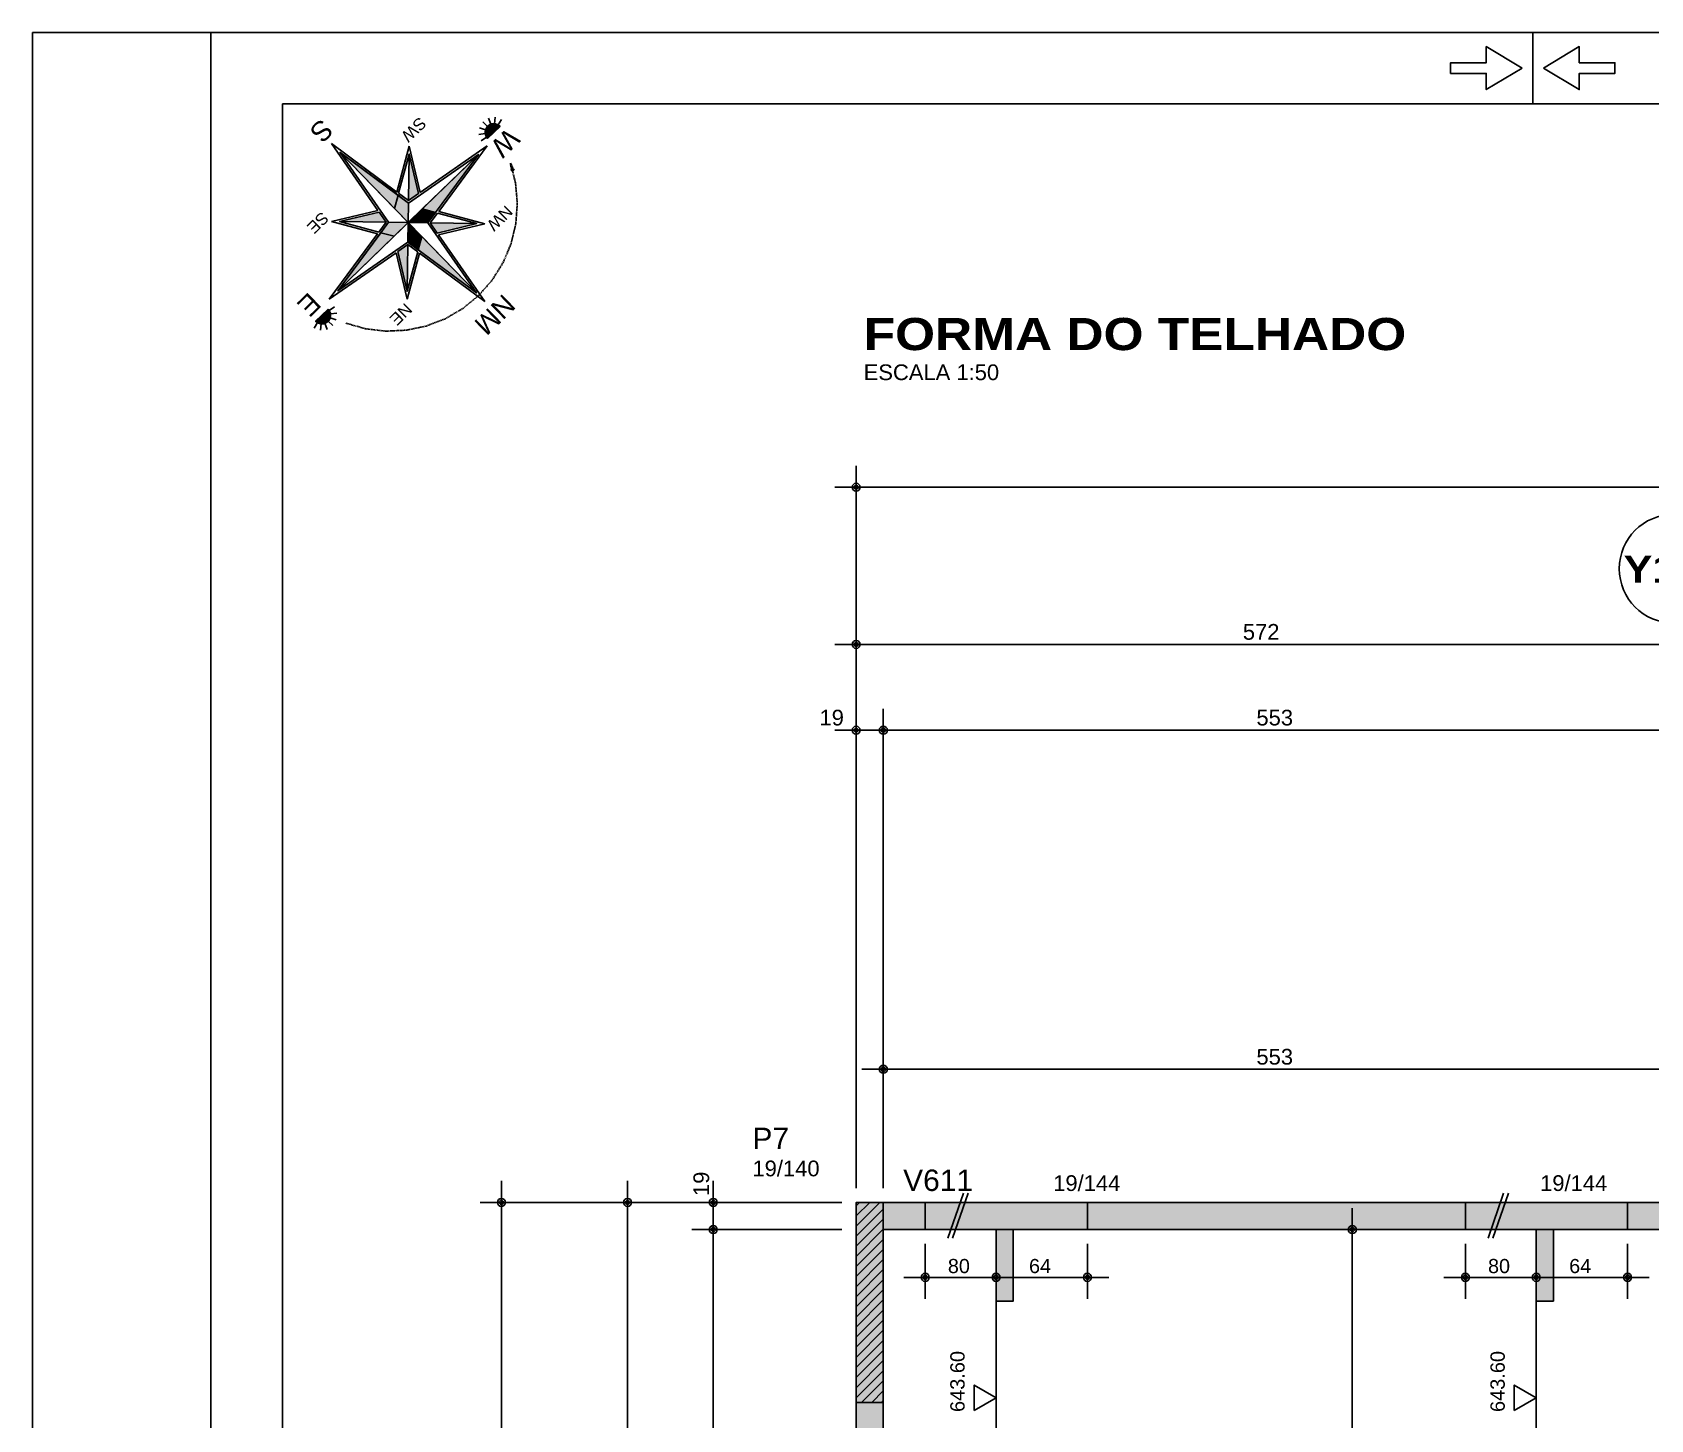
# Model space of a CAD drawing. Extents: x 0 to 7795, y 0 to 4205.
# Drawn here: x 0 to 1132, y 3234 to 4205 of the extents above; entities that cross this region are included whole.
import ezdxf

# ---------------------------------------------------------------- set-up
doc = ezdxf.new("R2010")
doc.units = 0
doc.header["$MEASUREMENT"] = 0
doc.linetypes.add('ESTILO_TQS_0001', pattern=[1, 0.7, -0.3])
for name, color, linetype in [('MTH-179', 1, 'CONTINUOUS'), ('MTH-224', 4, 'CONTINUOUS'), ('MTH-230', 1, 'CONTINUOUS'), ('MTH-COTAS7', 31, 'CONTINUOUS'), ('MTH-DIM-PILAR', 3, 'CONTINUOUS'), ('MTH-DIM-VIGA', 3, 'CONTINUOUS'), ('MTH-FACE-VIGA', 7, 'CONTINUOUS'), ('MTH-HACHURA-PILAR', 1, 'CONTINUOUS'), ('MTH-LINHA-SEÇÃO', 16, 'CONTINUOUS'), ('MTH-MARGEM', 5, 'CONTINUOUS'), ('MTH-PILAR-MORRE', 5, 'CONTINUOUS'), ('MTH-PILAR-SEGUE', 5, 'CONTINUOUS'), ('MTH-SIMB_COTA', 3, 'CONTINUOUS'), ('MTH-SOMB120', 56, 'CONTINUOUS'), ('MTH-SOMBRA21', 150, 'CONTINUOUS'), ('MTH-TIT1-VIGA', 5, 'CONTINUOUS'), ('MTH-TXT', 4, 'CONTINUOUS'), ('MTH-TXT-NEGRITO', 5, 'CONTINUOUS'), ('MTH-TXT-NOTAS', 3, 'CONTINUOUS')]:
    doc.layers.add(name, color=color, linetype=linetype)
doc.styles.add('TQS_ARIAL', font='arial.ttf')
doc.styles.add('TQS_ARIAL_BLACK', font='ariblk.ttf')

msp = doc.modelspace()

# ---------------------------------------------------------------- linework, layer by layer
at = {"layer": 'MTH-179', "linetype": 'Continuous'}
for p, q in [((7795.004008, 4204.998269), (0.004008, 4204.998269)), ((0.004008, 4204.998269), (0.004008, -0.002219)), ((125.004016, 4204.998269), (125.004016, -0.002219)), ((1050.004008, 4154.998269), (1050.004008, 4204.998269))]:
    msp.add_line(p, q, dxfattribs=at)
for points in [[(1042.503275, 4179.998269), (1017.503275, 4164.998269), (1017.503275, 4176.248269), (992.503275, 4176.248269), (992.503275, 4183.748269), (1017.503275, 4183.748269), (1017.503275, 4194.998269), (1042.503275, 4179.998269)], [(1057.503275, 4179.998269), (1082.503275, 4164.998269), (1082.503275, 4176.248269), (1107.503275, 4176.248269), (1107.503275, 4183.748269), (1082.503275, 4183.748269), (1082.503275, 4194.998269), (1057.503275, 4179.998269)]]:
    msp.add_lwpolyline(points, dxfattribs=at)
at = {"layer": 'MTH-224', "linetype": 'Continuous'}
for points in [[(659.087896, 3240.609165), (674.386366, 3249.442168), (659.087896, 3258.274292), (659.087896, 3240.609165)], [(1037.096563, 3240.609165), (1052.395033, 3249.442168), (1037.096563, 3258.274292), (1037.096563, 3240.609165)]]:
    msp.add_lwpolyline(points, dxfattribs=at)
at = {"layer": 'MTH-230', "linetype": 'Continuous'}
msp.add_circle((1148.511366, 3829.636556), 38, dxfattribs=at)
at = {"layer": 'MTH-COTAS7', "linetype": 'Continuous'}
for p, q in [((320.835439, 4140.665571), (319.235252, 4144.924977)), ((323.510846, 4141.028879), (323.917215, 4145.560767)), ((316.957435, 4134.170016), (312.448745, 4133.557756)), ((317.19857, 4136.859189), (312.870732, 4138.263809)), ((318.582613, 4139.177425), (315.292808, 4142.320723)), ((326.078939, 4140.195392), (328.411377, 4144.102165)), ((209.342587, 4127.107543), (255.123966, 4093.249997)), ((241.846258, 4080.355223), (209.342587, 4127.107543)), ((255.123966, 4093.249997), (263.778136, 4125.444654)), ((263.778136, 4125.444654), (271.486713, 4093.010591)), ((271.486713, 4093.010591), (318.239033, 4125.514262)), ((318.239033, 4125.514262), (284.381487, 4079.732883)), ((317.906968, 4131.64253), (314.110429, 4129.134656)), ((312.185652, 4119.635463), (213.802686, 4024.089896)), ((215.221386, 4121.054162), (263.194804, 4085.575498)), ((215.221386, 4121.054162), (249.281351, 4072.063314)), ((310.766953, 4022.671197), (215.221386, 4121.054162)), ((263.69639, 4119.857543), (256.308581, 4092.373917)), ((263.194804, 4085.575498), (312.185652, 4119.635463)), ((263.219493, 4087.262963), (263.69639, 4119.857543)), ((263.69639, 4119.857543), (270.276974, 4092.169543)), ((312.185652, 4119.635463), (276.706987, 4071.662045)), ((256.308581, 4092.373917), (263.219493, 4087.262963)), ((263.219493, 4087.262963), (270.276974, 4092.169543)), ((209.412194, 4072.646646), (241.846258, 4080.355223)), ((214.999306, 4072.5649), (242.687306, 4079.145484)), ((247.593886, 4072.088004), (242.687306, 4079.145484)), ((283.505407, 4078.548268), (278.394452, 4071.637356)), ((310.989032, 4071.160459), (283.505407, 4078.548268)), ((284.381487, 4079.732883), (316.576144, 4071.078713)), ((241.606852, 4063.992476), (209.412194, 4072.646646)), ((213.802686, 4024.089896), (249.281351, 4072.063314)), ((247.593886, 4072.088004), (214.999306, 4072.5649)), ((214.999306, 4072.5649), (242.482932, 4065.177091)), ((242.482932, 4065.177091), (247.593886, 4072.088004)), ((310.766953, 4022.671197), (276.706987, 4071.662045)), ((310.989032, 4071.160459), (278.394452, 4071.637356)), ((278.394452, 4071.637356), (283.301033, 4064.579875)), ((310.989032, 4071.160459), (283.301033, 4064.579875)), ((316.576144, 4071.078713), (284.142081, 4063.370136)), ((207.749306, 4018.211097), (241.606852, 4063.992476)), ((213.802686, 4024.089896), (262.793535, 4058.149861)), ((262.768845, 4056.462397), (255.711365, 4051.555816)), ((262.768845, 4056.462397), (262.291949, 4023.867816)), ((269.679758, 4051.351442), (262.768845, 4056.462397)), ((310.766953, 4022.671197), (262.793535, 4058.149861)), ((284.142081, 4063.370136), (316.645751, 4016.617816)), ((254.501626, 4050.714768), (207.749306, 4018.211097)), ((262.210203, 4018.280705), (254.501626, 4050.714768)), ((262.291949, 4023.867816), (255.711365, 4051.555816)), ((270.864373, 4050.475362), (262.210203, 4018.280705)), ((262.291949, 4023.867816), (269.679758, 4051.351442)), ((316.645751, 4016.617816), (270.864373, 4050.475362)), ((207.647188, 4010.441526), (211.443727, 4012.949399)), ((199.475218, 4001.888663), (197.142779, 3997.98189)), ((202.04331, 4001.055177), (201.636941, 3996.523289)), ((204.718717, 4001.418485), (206.318904, 3997.159078)), ((206.971543, 4002.90663), (210.261348, 3999.763332)), ((208.355586, 4005.224867), (212.683425, 4003.820246)), ((208.596721, 4007.91404), (213.105411, 4008.526299)), ((219.289311, 4001.51751), (219.296169, 4001.523556)), ((576.511366, 3396.1355), (576.511366, 3901.665182)), ((561.511366, 3886.665182), (5343.511366, 3886.665182)), ((576.511366, 3406.1355), (576.511366, 3791.636556)), ((561.511366, 3776.636556), (1163.511366, 3776.636556)), ((576.511366, 3396.1355), (576.511366, 3731.636556)), ((595.511366, 3396.135501), (595.511366, 3731.636556)), ((595.511366, 3396.135501), (595.511366, 3731.636556)), ((561.511366, 3716.636556), (610.511366, 3716.636556)), ((580.511366, 3716.636556), (1163.511366, 3716.636556)), ((580.511366, 3479.289635), (1163.511366, 3479.289635)), ((328.265627, 1952.135502), (328.265627, 3401.1355)), ((416.511366, 2592.135465), (416.511366, 3401.1355)), ((476.511366, 3352.135501), (476.511366, 3401.1355)), ((566.511366, 3386.1355), (313.265627, 3386.1355)), ((566.511366, 3386.1355), (401.511366, 3386.1355)), ((566.511366, 3386.1355), (461.511366, 3386.1355)), ((476.511366, 3047.1355), (476.511366, 3382.135501)), ((923.725846, 3047.1355), (923.725846, 3382.135501)), ((566.511366, 3367.135501), (461.511366, 3367.135501)), ((566.511366, 3367.135501), (461.511366, 3367.135501)), ((924.515601, 3367.135501), (908.725846, 3367.135501)), ((624.82035, 3357.135501), (624.82035, 3318.695251)), ((738.386366, 3357.135501), (738.386366, 3318.695251)), ((1002.829017, 3357.135501), (1002.829017, 3318.695251)), ((1116.395033, 3357.135501), (1116.395033, 3318.695251)), ((609.82035, 3333.695251), (689.386366, 3333.695251)), ((659.386366, 3333.695251), (753.386366, 3333.695251)), ((674.386366, 3332.135501), (674.386366, 3318.695251)), ((674.386366, 3332.135501), (674.386366, 3318.695251)), ((987.829017, 3333.695251), (1067.395033, 3333.695251)), ((1037.395033, 3333.695251), (1131.395033, 3333.695251)), ((1052.395033, 3332.135501), (1052.395033, 3318.695251)), ((1052.395033, 3332.135501), (1052.395033, 3318.695251))]:
    msp.add_line(p, q, dxfattribs=at)
for points in [[(327.321167, 4139.212993), (326.347296, 4140.025493), (325.225778, 4140.617759), (324.00563, 4140.963905), (322.740176, 4141.048805), (321.484724, 4140.868746), (320.294143, 4140.431599), (319.220467, 4139.756469), (318.31062, 4138.872863), (317.604369, 4137.819398), (317.132578, 4136.642115), (316.915868, 4135.392468), (316.963709, 4134.125072), (317.274012, 4132.895319), (317.833214, 4131.756954), (318.616875, 4130.75973), (318.616875, 4130.75973), (327.321167, 4139.212993)], [(255.926104, 4090.951053), (253.439613, 4081.700976), (215.221386, 4121.054162), (255.926104, 4090.951053)], [(255.926104, 4090.951053), (253.439613, 4081.700976), (215.221386, 4121.054162), (255.926104, 4090.951053)], [(263.219493, 4087.262963), (263.69639, 4119.857543), (270.276974, 4092.169543), (263.219493, 4087.262963)], [(263.69639, 4119.857543), (270.276974, 4092.169543), (263.219493, 4087.262963), (263.69639, 4119.857543)], [(272.832466, 4081.417236), (282.082543, 4078.930745), (312.185652, 4119.635463), (272.832466, 4081.417236)], [(272.832466, 4081.417236), (282.082543, 4078.930745), (312.185652, 4119.635463), (272.832466, 4081.417236)], [(262.994169, 4071.86268), (263.194804, 4085.575498), (255.926104, 4090.951053), (253.439613, 4081.700976), (262.994169, 4071.86268)], [(262.994169, 4071.86268), (263.194804, 4085.575498), (255.926104, 4090.951053), (253.439613, 4081.700976), (262.994169, 4071.86268)], [(247.593886, 4072.088004), (214.999306, 4072.5649), (242.687306, 4079.145484), (247.593886, 4072.088004)], [(214.999306, 4072.5649), (242.687306, 4079.145484), (247.593886, 4072.088004), (214.999306, 4072.5649)], [(272.832466, 4081.417236), (282.082543, 4078.930745), (276.706987, 4071.662045), (262.994169, 4071.86268), (272.832466, 4081.417236)], [(272.832466, 4081.417236), (282.082543, 4078.930745), (276.706987, 4071.662045), (262.994169, 4071.86268), (272.832466, 4081.417236)], [(262.994169, 4071.86268), (253.155873, 4062.308123), (243.905796, 4064.794614), (249.281351, 4072.063314), (262.994169, 4071.86268)], [(262.994169, 4071.86268), (253.155873, 4062.308123), (243.905796, 4064.794614), (249.281351, 4072.063314), (262.994169, 4071.86268)], [(272.548726, 4062.024383), (270.062235, 4052.774306), (262.793535, 4058.149861), (262.994169, 4071.86268), (272.548726, 4062.024383)], [(272.548726, 4062.024383), (270.062235, 4052.774306), (262.793535, 4058.149861), (262.994169, 4071.86268), (272.548726, 4062.024383)], [(278.394452, 4071.637356), (283.301033, 4064.579875), (310.989032, 4071.160459), (278.394452, 4071.637356)], [(278.394452, 4071.637356), (283.301033, 4064.579875), (310.989032, 4071.160459), (278.394452, 4071.637356)], [(243.905796, 4064.794614), (253.155873, 4062.308123), (213.802686, 4024.089896), (243.905796, 4064.794614)], [(243.905796, 4064.794614), (253.155873, 4062.308123), (213.802686, 4024.089896), (243.905796, 4064.794614)], [(262.291949, 4023.867816), (255.711365, 4051.555816), (262.768845, 4056.462397), (262.291949, 4023.867816)], [(262.768845, 4056.462397), (262.291949, 4023.867816), (255.711365, 4051.555816), (262.768845, 4056.462397)], [(272.548726, 4062.024383), (310.766953, 4022.671197), (270.062235, 4052.774306), (272.548726, 4062.024383)], [(272.548726, 4062.024383), (310.766953, 4022.671197), (270.062235, 4052.774306), (272.548726, 4062.024383)], [(206.937281, 4011.324325), (198.232989, 4002.871062), (199.20686, 4002.058562), (200.328378, 4001.466297), (201.548527, 4001.12015), (202.81398, 4001.035251), (204.069432, 4001.215309), (205.260013, 4001.652456), (206.333689, 4002.327586), (207.243536, 4003.211193), (207.949787, 4004.264658), (208.421578, 4005.44194), (208.638288, 4006.691587), (208.590447, 4007.958983), (208.280144, 4009.188736), (207.720942, 4010.327101), (206.937281, 4011.324325)]]:
    msp.add_lwpolyline(points, dxfattribs=at)
at = {"layer": 'MTH-COTAS7', "linetype": 'ESTILO_TQS_0001'}
for points in [[(219.29274, 4001.520533), (233.068153, 3997.579964), (247.297855, 3995.904947), (261.611764, 3996.539043), (275.637612, 3999.465762), (289.010619, 4004.608987), (301.382987, 4011.834955), (312.432939, 4020.955735), (321.873094, 4031.73412), (329.457935, 4043.889788), (334.9902, 4057.1066), (338.326007, 4071.04082), (339.378601, 4085.330052), (338.120605, 4099.602666), (334.584738, 4113.487469)], [(335.328029, 4107.975981), (337.07536, 4108.514966), (334.584738, 4113.487469), (335.328029, 4107.975981)]]:
    msp.add_lwpolyline(points, dxfattribs=at)
at = {"layer": 'MTH-COTAS7', "linetype": 'Continuous'}
for centre, start, end in [((322.969021, 4134.986362), 44.161775, 224.161775), ((202.585135, 4007.097694), 224.161775, 44.161775)]:
    msp.add_arc(centre, 6.066761, start, end, dxfattribs=at)
for points in [[(327.321167, 4139.212993), (317.132578, 4136.642115), (316.915868, 4135.392468)], [(327.321167, 4139.212993), (316.915868, 4135.392468), (316.963709, 4134.125072)], [(327.321167, 4139.212993), (316.963709, 4134.125072), (317.274012, 4132.895319)], [(327.321167, 4139.212993), (317.604369, 4137.819398), (317.132578, 4136.642115)], [(327.321167, 4139.212993), (317.274012, 4132.895319), (317.833214, 4131.756954)], [(327.321167, 4139.212993), (318.31062, 4138.872863), (317.604369, 4137.819398)], [(327.321167, 4139.212993), (317.833214, 4131.756954), (318.616875, 4130.75973)], [(327.321167, 4139.212993), (319.220467, 4139.756469), (318.31062, 4138.872863)], [(327.321167, 4139.212993), (318.616875, 4130.75973), (318.616875, 4130.75973)], [(327.321167, 4139.212993), (318.616875, 4130.75973), (327.321167, 4139.212993)], [(327.321167, 4139.212993), (320.294143, 4140.431599), (319.220467, 4139.756469)], [(327.321167, 4139.212993), (321.484724, 4140.868746), (320.294143, 4140.431599)], [(327.321167, 4139.212993), (322.740176, 4141.048805), (321.484724, 4140.868746)], [(327.321167, 4139.212993), (324.00563, 4140.963905), (322.740176, 4141.048805)], [(327.321167, 4139.212993), (325.225778, 4140.617759), (324.00563, 4140.963905)], [(327.321167, 4139.212993), (326.347296, 4140.025493), (325.225778, 4140.617759)], [(255.926104, 4090.951053), (253.439613, 4081.700976), (215.221386, 4121.054162)], [(255.926104, 4090.951053), (215.221386, 4121.054162), (255.926104, 4090.951053)], [(263.69639, 4119.857543), (270.276974, 4092.169543), (263.219493, 4087.262963)], [(263.69639, 4119.857543), (263.219493, 4087.262963), (263.69639, 4119.857543)], [(272.832466, 4081.417236), (282.082543, 4078.930745), (312.185652, 4119.635463)], [(272.832466, 4081.417236), (312.185652, 4119.635463), (272.832466, 4081.417236)], [(262.994169, 4071.86268), (255.926104, 4090.951053), (253.439613, 4081.700976)], [(262.994169, 4071.86268), (263.194804, 4085.575498), (255.926104, 4090.951053)], [(214.999306, 4072.5649), (242.687306, 4079.145484), (247.593886, 4072.088004)], [(262.994169, 4071.86268), (253.439613, 4081.700976), (262.994169, 4071.86268)], [(272.832466, 4081.417236), (276.706987, 4071.662045), (262.994169, 4071.86268)], [(272.832466, 4081.417236), (262.994169, 4071.86268), (272.832466, 4081.417236)], [(272.832466, 4081.417236), (282.082543, 4078.930745), (276.706987, 4071.662045)], [(214.999306, 4072.5649), (247.593886, 4072.088004), (214.999306, 4072.5649)], [(262.994169, 4071.86268), (243.905796, 4064.794614), (249.281351, 4072.063314)], [(262.994169, 4071.86268), (253.155873, 4062.308123), (243.905796, 4064.794614)], [(262.994169, 4071.86268), (249.281351, 4072.063314), (262.994169, 4071.86268)], [(272.548726, 4062.024383), (262.793535, 4058.149861), (262.994169, 4071.86268)], [(272.548726, 4062.024383), (262.994169, 4071.86268), (272.548726, 4062.024383)], [(278.394452, 4071.637356), (283.301033, 4064.579875), (310.989032, 4071.160459)], [(278.394452, 4071.637356), (310.989032, 4071.160459), (278.394452, 4071.637356)], [(243.905796, 4064.794614), (253.155873, 4062.308123), (213.802686, 4024.089896)], [(243.905796, 4064.794614), (213.802686, 4024.089896), (243.905796, 4064.794614)], [(262.291949, 4023.867816), (255.711365, 4051.555816), (262.768845, 4056.462397)], [(262.291949, 4023.867816), (262.768845, 4056.462397), (262.291949, 4023.867816)], [(272.548726, 4062.024383), (270.062235, 4052.774306), (262.793535, 4058.149861)], [(272.548726, 4062.024383), (310.766953, 4022.671197), (270.062235, 4052.774306)], [(272.548726, 4062.024383), (270.062235, 4052.774306), (272.548726, 4062.024383)], [(206.937281, 4011.324325), (198.232989, 4002.871062), (199.20686, 4002.058562)], [(206.937281, 4011.324325), (199.20686, 4002.058562), (200.328378, 4001.466297)], [(206.937281, 4011.324325), (200.328378, 4001.466297), (201.548527, 4001.12015)], [(206.937281, 4011.324325), (201.548527, 4001.12015), (202.81398, 4001.035251)], [(206.937281, 4011.324325), (202.81398, 4001.035251), (204.069432, 4001.215309)], [(206.937281, 4011.324325), (204.069432, 4001.215309), (205.260013, 4001.652456)], [(206.937281, 4011.324325), (205.260013, 4001.652456), (206.333689, 4002.327586)], [(206.937281, 4011.324325), (206.333689, 4002.327586), (207.243536, 4003.211193)], [(206.937281, 4011.324325), (207.243536, 4003.211193), (207.949787, 4004.264658)], [(206.937281, 4011.324325), (207.949787, 4004.264658), (208.421578, 4005.44194)], [(206.937281, 4011.324325), (208.421578, 4005.44194), (208.638288, 4006.691587)], [(206.937281, 4011.324325), (208.638288, 4006.691587), (208.590447, 4007.958983)], [(206.937281, 4011.324325), (208.590447, 4007.958983), (208.280144, 4009.188736)], [(206.937281, 4011.324325), (208.280144, 4009.188736), (207.720942, 4010.327101)], [(206.937281, 4011.324325), (207.720942, 4010.327101), (206.937281, 4011.324325)]]:
    msp.add_solid(points, dxfattribs=at)
at = {"layer": 'MTH-COTAS7', "linetype": 'ESTILO_TQS_0001'}
for points in [[(335.328029, 4107.975981), (337.07536, 4108.514966), (334.584738, 4113.487469)], [(335.328029, 4107.975981), (334.584738, 4113.487469), (335.328029, 4107.975981)]]:
    msp.add_solid(points, dxfattribs=at)
at = {"layer": 'MTH-FACE-VIGA', "linetype": 'Continuous'}
for points in [[(979.511366, 3386.135501), (595.511366, 3386.135501)], [(1256.506838, 3386.135501), (979.511366, 3386.135501)], [(595.511366, 3367.135501), (1256.506838, 3367.135501)], [(576.511366, 3246.1355), (576.511366, 3055.1355)], [(595.511366, 3062.1355), (595.511366, 3246.1355)]]:
    msp.add_lwpolyline(points, dxfattribs=at)
at = {"layer": 'MTH-HACHURA-PILAR', "linetype": 'Continuous'}
for p, q in [((576.511366, 3369.583152), (593.063714, 3386.1355)), ((576.511366, 3376.65422), (585.992646, 3386.1355)), ((576.511366, 3383.725288), (578.921578, 3386.1355)), ((576.511366, 3362.512084), (595.511366, 3381.512084)), ((576.511366, 3355.441017), (595.511366, 3374.441017)), ((576.511366, 3348.369949), (595.511366, 3367.369949)), ((576.511366, 3341.298881), (595.511366, 3360.298881)), ((576.511366, 3334.227813), (595.511366, 3353.227813)), ((576.511366, 3327.156745), (595.511366, 3346.156745)), ((576.511366, 3320.085678), (595.511366, 3339.085678)), ((576.511366, 3313.01461), (595.511366, 3332.01461)), ((576.511366, 3305.943542), (595.511366, 3324.943542)), ((576.511366, 3298.872474), (595.511366, 3317.872474)), ((576.511366, 3291.801406), (595.511366, 3310.801406)), ((576.511366, 3284.730338), (595.511366, 3303.730338)), ((576.511366, 3277.659271), (595.511366, 3296.659271)), ((576.511366, 3270.588203), (595.511366, 3289.588203)), ((576.511366, 3263.517135), (595.511366, 3282.517135)), ((576.511366, 3256.446067), (595.511366, 3275.446067)), ((576.511366, 3249.374999), (595.511366, 3268.374999)), ((580.342935, 3246.1355), (595.511366, 3261.303932)), ((587.414002, 3246.1355), (595.511366, 3254.232864)), ((594.48507, 3246.1355), (595.511366, 3247.161796))]:
    msp.add_line(p, q, dxfattribs=at)
at = {"layer": 'MTH-LINHA-SEÇÃO', "linetype": 'Continuous'}
for p, q in [((640.682544, 3361.171612), (651.604321, 3392.72341)), ((644.019754, 3361.019921), (654.94153, 3392.571718)), ((1018.691211, 3361.171612), (1029.612987, 3392.72341)), ((1022.02842, 3361.019921), (1032.950197, 3392.571718)), ((674.386366, 3367.135501), (674.386366, 2816.135501)), ((1052.395033, 2686.135501), (1052.395033, 3367.135501))]:
    msp.add_line(p, q, dxfattribs=at)
for points in [[(624.82035, 3386.135501), (624.82035, 3367.135501), (738.386366, 3367.135501), (738.386366, 3386.135501), (624.82035, 3386.135501)], [(1002.829017, 3386.135501), (1002.829017, 3367.135501), (1116.395033, 3367.135501), (1116.395033, 3386.135501), (1002.829017, 3386.135501)], [(674.386366, 3317.135501), (674.386366, 3367.135501), (686.386366, 3367.135501), (686.386366, 3317.135501), (674.386366, 3317.135501)], [(1052.395033, 3317.135501), (1052.395033, 3367.135501), (1064.395033, 3367.135501), (1064.395033, 3317.135501), (1052.395033, 3317.135501)]]:
    msp.add_lwpolyline(points, dxfattribs=at)
at = {"layer": 'MTH-MARGEM', "linetype": 'Continuous'}
for p in [(7745.004008, 4154.998269), (175.004008, 49.997735)]:
    msp.add_line(p, (175.004008, 4154.998269), dxfattribs=at)
at = {"layer": 'MTH-PILAR-MORRE', "linetype": 'Continuous'}
msp.add_lwpolyline([(576.511366, 3246.1355), (595.511366, 3246.1355), (595.511366, 3386.1355), (576.511366, 3386.1355), (576.511366, 3246.1355)], dxfattribs=at)
at = {"layer": 'MTH-SIMB_COTA', "linetype": 'Continuous'}
for centre, radius in [((576.511366, 3886.665182), 2.8), ((576.511366, 3886.665182), 1.4), ((576.511366, 3776.636556), 2.8), ((576.511366, 3776.636556), 1.4), ((576.511366, 3716.636556), 2.8), ((576.511366, 3716.636556), 1.4), ((595.511366, 3716.636556), 2.8), ((595.511366, 3716.636556), 2.8), ((595.511366, 3716.636556), 1.4), ((595.511366, 3716.636556), 1.4), ((595.511366, 3479.289635), 2.8), ((595.511366, 3479.289635), 1.4), ((328.265627, 3386.1355), 2.8), ((328.265627, 3386.1355), 1.4), ((416.511366, 3386.1355), 2.8), ((416.511366, 3386.1355), 1.4), ((476.511366, 3386.1355), 2.8), ((476.511366, 3386.1355), 1.4), ((476.511366, 3367.135501), 2.8), ((476.511366, 3367.135501), 2.8), ((476.511366, 3367.135501), 1.4), ((476.511366, 3367.135501), 1.4), ((923.725846, 3367.135501), 2.8), ((923.725846, 3367.135501), 1.4), ((624.82035, 3333.695251), 2.8), ((624.82035, 3333.695251), 1.4), ((674.386366, 3333.695251), 2.8), ((674.386366, 3333.695251), 2.8), ((674.386366, 3333.695251), 1.4), ((674.386366, 3333.695251), 1.4), ((738.386366, 3333.695251), 2.8), ((738.386366, 3333.695251), 1.4), ((1002.829017, 3333.695251), 2.8), ((1002.829017, 3333.695251), 1.4), ((1052.395033, 3333.695251), 2.8), ((1052.395033, 3333.695251), 2.8), ((1052.395033, 3333.695251), 1.4), ((1052.395033, 3333.695251), 1.4), ((1116.395033, 3333.695251), 2.8), ((1116.395033, 3333.695251), 1.4)]:
    msp.add_circle(centre, radius, dxfattribs=at)
at = {"layer": 'MTH-SOMB120', "linetype": 'Continuous'}
for points in [[(2184.511366, 3616.636627), (1896.511364, 3616.636627), (1896.511364, 3527.618233), (1711.511366, 3527.618233), (1711.511366, 3371.135501), (1545.51056, 3371.135501), (1545.51056, 3460.135918), (1256.511366, 3460.135918), (1256.511366, 3386.135501), (595.511366, 3386.135501), (595.511366, 3367.135501), (1270.511366, 3367.135501), (1270.511366, 3446.135918), (1531.51056, 3446.135918), (1531.51056, 3357.135501), (1730.511366, 3357.135501), (1730.511366, 3513.618271), (1910.511364, 3513.618271), (1910.511364, 3602.636627), (2170.511366, 3602.636627), (2170.511366, 3456.635572), (2489.511366, 3456.635572), (2489.511366, 3358.635533), (3415.511366, 3358.635533)], [(595.511366, 3055.135534), (595.511366, 3386.1355), (576.511366, 3386.1355), (576.511366, 3055.135534), (595.511366, 3055.135534)]]:
    msp.add_lwpolyline(points, dxfattribs=at)
for points in [[(595.511366, 3055.135534), (595.511366, 3386.1355), (576.511366, 3386.1355)], [(595.511366, 3055.135534), (576.511366, 3386.1355), (576.511366, 3055.135534)], [(595.511366, 3367.135501), (1270.511366, 3367.135501), (595.511366, 3386.135501)], [(1270.511366, 3367.135501), (1256.511366, 3386.135501), (595.511366, 3386.135501)]]:
    msp.add_solid(points, dxfattribs=at)
at = {"layer": 'MTH-SOMBRA21', "linetype": 'Continuous'}
for points in [[(624.82035, 3386.135501), (624.82035, 3367.135501), (738.386366, 3367.135501)], [(624.82035, 3386.135501), (738.386366, 3367.135501), (738.386366, 3386.135501)], [(624.82035, 3386.135501), (738.386366, 3386.135501), (624.82035, 3386.135501)], [(1002.829017, 3386.135501), (1002.829017, 3367.135501), (1116.395033, 3367.135501)], [(1002.829017, 3386.135501), (1116.395033, 3367.135501), (1116.395033, 3386.135501)], [(1002.829017, 3386.135501), (1116.395033, 3386.135501), (1002.829017, 3386.135501)], [(674.386366, 3317.135501), (674.386366, 3367.135501), (686.386366, 3367.135501)], [(674.386366, 3317.135501), (686.386366, 3367.135501), (686.386366, 3317.135501)], [(1052.395033, 3317.135501), (1052.395033, 3367.135501), (1064.395033, 3367.135501)], [(1052.395033, 3317.135501), (1064.395033, 3367.135501), (1064.395033, 3317.135501)], [(674.386366, 3317.135501), (686.386366, 3317.135501), (674.386366, 3317.135501)], [(1052.395033, 3317.135501), (1064.395033, 3317.135501), (1052.395033, 3317.135501)]]:
    msp.add_solid(points, dxfattribs=at)

# ---------------------------------------------------------------- texts
at = {"layer": 'MTH-COTAS7', "linetype": 'Continuous', "style": 'TQS_ARIAL'}
for s, height, rotation, p in [('SW', 8.228571, -135.838244, (270.755834, 4146.351307)), ('S', 13.714286, -135.838244, (202.225334, 4145.368536)), ('W', 13.714286, -135.838244, (332.640294, 4138.898981)), ('SE', 8.228571, -135.838244, (202.45215, 4080.017525)), ('NW', 8.228571, -135.838244, (331.195029, 4084.572459)), ('E', 13.714286, -135.838244, (193.608525, 4023.797619)), ('NM', 13.714286, -135.838244, (329.609527, 4022.658746)), ('NE', 8.228571, -135.838244, (260.779329, 4016.187573)), ('19', 11, 90, (473.601259, 3390.59534))]:
    msp.add_text(s, height=height, rotation=rotation, dxfattribs=at).set_placement(p)
for s, height, p in [('572', 11, (847.111366, 3779.936556)), ('19', 11, (550.844703, 3719.936556)), ('553', 11, (856.611366, 3719.936556)), ('553', 11, (856.611366, 3482.589635)), ('80', 9.9, (640.693358, 3336.665251)), ('64', 9.9, (697.476366, 3336.665251)), ('80', 9.9, (1018.702025, 3336.665251)), ('64', 9.9, (1075.485033, 3336.665251))]:
    msp.add_text(s, height=height, dxfattribs=at).set_placement(p)
at = {"layer": 'MTH-DIM-PILAR', "linetype": 'Continuous', "style": 'TQS_ARIAL'}
msp.add_text('19/140', height=11, dxfattribs=at).set_placement((503.916822, 3404.407517))
at = {"layer": 'MTH-DIM-VIGA', "linetype": 'Continuous', "style": 'TQS_ARIAL'}
for p in [(714.386366, 3394.135501), (1055.134204, 3394.135501)]:
    msp.add_text('19/144', height=11, rotation=360, dxfattribs=at).set_placement(p)
at = {"layer": 'MTH-PILAR-SEGUE', "linetype": 'Continuous', "style": 'TQS_ARIAL'}
msp.add_text('P7', height=15, dxfattribs=at).set_placement((503.916822, 3423.407517))
at = {"layer": 'MTH-TIT1-VIGA', "linetype": 'Continuous', "style": 'TQS_ARIAL'}
msp.add_text('V611', height=15, dxfattribs=at).set_placement((609.386366, 3394.135501))
at = {"layer": 'MTH-TXT', "linetype": 'Continuous', "style": 'TQS_ARIAL'}
for p in [(652.386366, 3239.442168), (1030.395033, 3239.442168)]:
    msp.add_text('643.60', height=10, rotation=90, dxfattribs=at).set_placement(p)
at = {"layer": 'MTH-TXT-NEGRITO', "linetype": 'Continuous', "style": 'TQS_ARIAL_BLACK'}
for s, height, p in [('FORMA DO TELHADO', 22.5, (581.759542, 3982.619353)), ('Y101', 18.75, (1113.633967, 3819.939035))]:
    msp.add_text(s, height=height, dxfattribs=at).set_placement(p)
at = {"layer": 'MTH-TXT-NOTAS', "linetype": 'Continuous', "style": 'TQS_ARIAL'}
msp.add_text('ESCALA 1:50', height=11, dxfattribs=at).set_placement((581.759542, 3961.619353))

doc.saveas('drawing.dxf')
